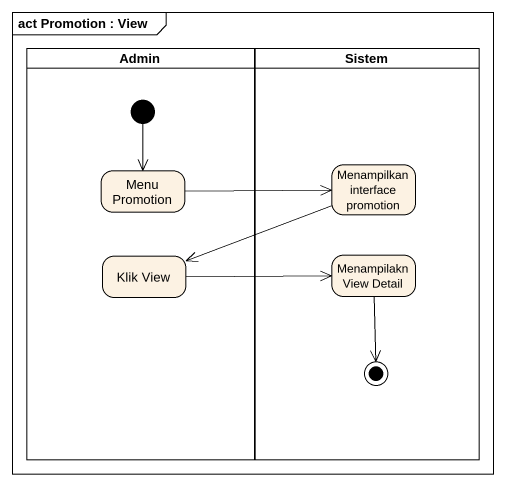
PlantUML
@startuml
mainframe act Promotion : View
hide empty description
state Admin <<partition>> {
  state "Menu Promotion" as Menu_Promotion
  state "Klik View" as Klik_View
  [*] --> Menu_Promotion
}
state Sistem <<partition>> {
  state "Menampilkan interface promotion" as Menampilkan_interface
  state "Menampilakn View Detail" as Menampilakn_View_Detail
  Menampilakn_View_Detail --> [*]
}
Menu_Promotion -right-> Menampilkan_interface
Menampilkan_interface -left-> Klik_View
Klik_View -right-> Menampilakn_View_Detail
@enduml
